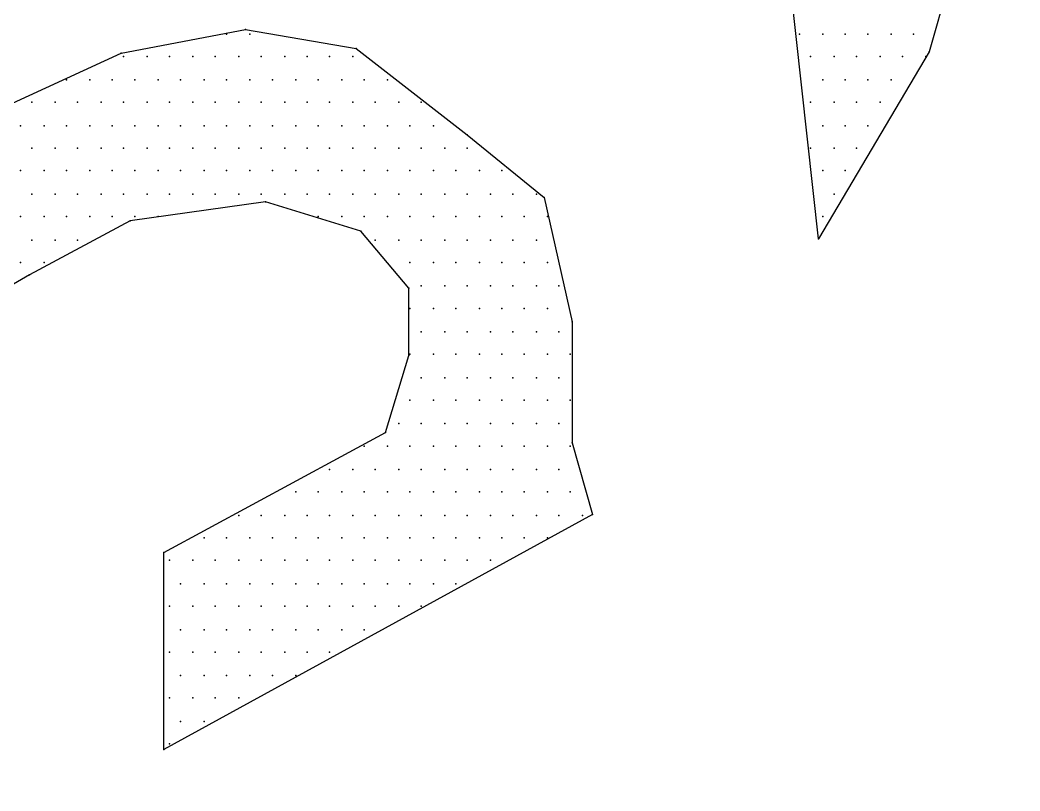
# Model space of a CAD drawing. Extents: x 180421 to 182279, y 668879 to 669787.
# Drawn here: x 181645.622 to 181650.339, y 669729.483 to 669733.117 of the extents above; entities that cross this region are included whole.
import ezdxf

# ---------------------------------------------------------------- set-up
doc = ezdxf.new("R2010")
doc.units = 0
doc.header["$LTSCALE"] = 2.5
doc.header["$MEASUREMENT"] = 0
doc.layers.add('KOTERET', color=1, linetype='CONTINUOUS')

msp = doc.modelspace()

# ---------------------------------------------------------------- linework, layer by layer
at = {"layer": 'KOTERET', "color": 1, "linetype": 'Continuous'}
msp.add_lwpolyline([(181659.6281, 669703.3352, 0.049045), (181670.0736, 669702.5857, 0.072972), (181685.3802, 669705.2459, 0.125195), (181695.1659, 669710.5821, 0.103069), (181700.5022, 669718.1035, 0.035565), (181700.8558, 669719.6289, 0.105225), (181700.613, 669724.2104, 0.105504), (181695.8363, 669731.4837, 0.107235), (181688.3729, 669736.2235, 0.064474), (181675.8901, 669739.6648, 0.055181), (181664.8007, 669739.9973, 0.081162), (181651.7742, 669737.3213, 0.05669), (181643.498, 669733.0354, 0.171614), (181637.4545, 669726.0102, 0.076301), (181636.5414, 669721.8932, 0.117637), (181638.0087, 669715.6122, 0.130118), (181642.7116, 669710.276, 0.070334), (181652.3812, 669705.1773, 0.047983), (181659.6281, 669703.3352)], format="xyb", dxfattribs=at)
at = {"layer": 'KOTERET', "color": 2, "linetype": 'Continuous'}
for points in [[(181649.3884, 669732.0854), (181649.2565, 669733.2835)], [(181650.0007, 669733.2835), (181649.911, 669732.9668)], [(181646.1002, 669732.9616), (181646.686, 669733.0724)], [(181646.686, 669733.0724), (181647.2086, 669732.9827)], [(181646.5963, 669733.0513), (181646.5963, 669733.0513)], [(181646.7071, 669733.0513), (181646.7071, 669733.0513)], [(181649.2987, 669733.0513), (181649.2987, 669733.0513)], [(181649.4096, 669733.0513), (181649.4096, 669733.0513)], [(181649.5151, 669733.0513), (181649.5151, 669733.0513)], [(181649.6207, 669733.0513), (181649.6207, 669733.0513)], [(181649.7315, 669733.0513), (181649.7315, 669733.0513)], [(181649.8371, 669733.0513), (181649.8371, 669733.0513)], [(181647.2086, 669732.9827), (181647.7311, 669732.5762)], [(181645.3084, 669732.5974), (181646.1002, 669732.9616)], [(181646.1107, 669732.9457), (181646.1107, 669732.9457)], [(181646.2215, 669732.9457), (181646.2215, 669732.9457)], [(181646.3271, 669732.9457), (181646.3271, 669732.9457)], [(181646.438, 669732.9457), (181646.438, 669732.9457)], [(181646.5435, 669732.9457), (181646.5435, 669732.9457)], [(181646.6544, 669732.9457), (181646.6544, 669732.9457)], [(181646.7599, 669732.9457), (181646.7599, 669732.9457)], [(181646.8708, 669732.9457), (181646.8708, 669732.9457)], [(181646.9763, 669732.9457), (181646.9763, 669732.9457)], [(181647.0819, 669732.9457), (181647.0819, 669732.9457)], [(181647.1927, 669732.9457), (181647.1927, 669732.9457)], [(181649.3515, 669732.9457), (181649.3515, 669732.9457)], [(181649.911, 669732.9668), (181649.3884, 669732.0854)], [(181649.4623, 669732.9457), (181649.4623, 669732.9457)], [(181649.5679, 669732.9457), (181649.5679, 669732.9457)], [(181649.6787, 669732.9457), (181649.6787, 669732.9457)], [(181649.7843, 669732.9457), (181649.7843, 669732.9457)], [(181649.8951, 669732.9457), (181649.8951, 669732.9457)], [(181645.8415, 669732.8349), (181645.8415, 669732.8349)], [(181645.9524, 669732.8349), (181645.9524, 669732.8349)], [(181646.0579, 669732.8349), (181646.0579, 669732.8349)], [(181646.1635, 669732.8349), (181646.1635, 669732.8349)], [(181646.2743, 669732.8349), (181646.2743, 669732.8349)], [(181646.3799, 669732.8349), (181646.3799, 669732.8349)], [(181646.4907, 669732.8349), (181646.4907, 669732.8349)], [(181646.5963, 669732.8349), (181646.5963, 669732.8349)], [(181646.7071, 669732.8349), (181646.7071, 669732.8349)], [(181646.8127, 669732.8349), (181646.8127, 669732.8349)], [(181646.9235, 669732.8349), (181646.9235, 669732.8349)], [(181647.0291, 669732.8349), (181647.0291, 669732.8349)], [(181647.1399, 669732.8349), (181647.1399, 669732.8349)], [(181647.2455, 669732.8349), (181647.2455, 669732.8349)], [(181647.3564, 669732.8349), (181647.3564, 669732.8349)], [(181649.4096, 669732.8349), (181649.4096, 669732.8349)], [(181649.5151, 669732.8349), (181649.5151, 669732.8349)], [(181649.6207, 669732.8349), (181649.6207, 669732.8349)], [(181649.7315, 669732.8349), (181649.7315, 669732.8349)], [(181645.6779, 669732.7293), (181645.6779, 669732.7293)], [(181645.7887, 669732.7293), (181645.7887, 669732.7293)], [(181645.8943, 669732.7293), (181645.8943, 669732.7293)], [(181646.0051, 669732.7293), (181646.0051, 669732.7293)], [(181646.1107, 669732.7293), (181646.1107, 669732.7293)], [(181646.2215, 669732.7293), (181646.2215, 669732.7293)], [(181646.3271, 669732.7293), (181646.3271, 669732.7293)], [(181646.438, 669732.7293), (181646.438, 669732.7293)], [(181646.5435, 669732.7293), (181646.5435, 669732.7293)], [(181646.6544, 669732.7293), (181646.6544, 669732.7293)], [(181646.7599, 669732.7293), (181646.7599, 669732.7293)], [(181646.8708, 669732.7293), (181646.8708, 669732.7293)], [(181646.9763, 669732.7293), (181646.9763, 669732.7293)], [(181647.0819, 669732.7293), (181647.0819, 669732.7293)], [(181647.1927, 669732.7293), (181647.1927, 669732.7293)], [(181647.2983, 669732.7293), (181647.2983, 669732.7293)], [(181647.4091, 669732.7293), (181647.4091, 669732.7293)], [(181647.5147, 669732.7293), (181647.5147, 669732.7293)], [(181649.3515, 669732.7293), (181649.3515, 669732.7293)], [(181649.4623, 669732.7293), (181649.4623, 669732.7293)], [(181649.5679, 669732.7293), (181649.5679, 669732.7293)], [(181649.6787, 669732.7293), (181649.6787, 669732.7293)], [(181645.6251, 669732.6185), (181645.6251, 669732.6185)], [(181645.736, 669732.6185), (181645.736, 669732.6185)], [(181645.8415, 669732.6185), (181645.8415, 669732.6185)], [(181645.9524, 669732.6185), (181645.9524, 669732.6185)], [(181646.0579, 669732.6185), (181646.0579, 669732.6185)], [(181646.1635, 669732.6185), (181646.1635, 669732.6185)], [(181646.2743, 669732.6185), (181646.2743, 669732.6185)], [(181646.3799, 669732.6185), (181646.3799, 669732.6185)], [(181646.4907, 669732.6185), (181646.4907, 669732.6185)], [(181646.5963, 669732.6185), (181646.5963, 669732.6185)], [(181646.7071, 669732.6185), (181646.7071, 669732.6185)], [(181646.8127, 669732.6185), (181646.8127, 669732.6185)], [(181646.9235, 669732.6185), (181646.9235, 669732.6185)], [(181647.0291, 669732.6185), (181647.0291, 669732.6185)], [(181647.1399, 669732.6185), (181647.1399, 669732.6185)], [(181647.2455, 669732.6185), (181647.2455, 669732.6185)], [(181647.3564, 669732.6185), (181647.3564, 669732.6185)], [(181647.4619, 669732.6185), (181647.4619, 669732.6185)], [(181647.5728, 669732.6185), (181647.5728, 669732.6185)], [(181649.4096, 669732.6185), (181649.4096, 669732.6185)], [(181649.5151, 669732.6185), (181649.5151, 669732.6185)], [(181649.6207, 669732.6185), (181649.6207, 669732.6185)], [(181647.7311, 669732.5762), (181648.0953, 669732.2807)], [(181645.6779, 669732.5129), (181645.6779, 669732.5129)], [(181645.7887, 669732.5129), (181645.7887, 669732.5129)], [(181645.8943, 669732.5129), (181645.8943, 669732.5129)], [(181646.0051, 669732.5129), (181646.0051, 669732.5129)], [(181646.1107, 669732.5129), (181646.1107, 669732.5129)], [(181646.2215, 669732.5129), (181646.2215, 669732.5129)], [(181646.3271, 669732.5129), (181646.3271, 669732.5129)], [(181646.438, 669732.5129), (181646.438, 669732.5129)], [(181646.5435, 669732.5129), (181646.5435, 669732.5129)], [(181646.6544, 669732.5129), (181646.6544, 669732.5129)], [(181646.7599, 669732.5129), (181646.7599, 669732.5129)], [(181646.8708, 669732.5129), (181646.8708, 669732.5129)], [(181646.9763, 669732.5129), (181646.9763, 669732.5129)], [(181647.0819, 669732.5129), (181647.0819, 669732.5129)], [(181647.1927, 669732.5129), (181647.1927, 669732.5129)], [(181647.2983, 669732.5129), (181647.2983, 669732.5129)], [(181647.4091, 669732.5129), (181647.4091, 669732.5129)], [(181647.5147, 669732.5129), (181647.5147, 669732.5129)], [(181647.6255, 669732.5129), (181647.6255, 669732.5129)], [(181647.7311, 669732.5129), (181647.7311, 669732.5129)], [(181649.3515, 669732.5129), (181649.3515, 669732.5129)], [(181649.4623, 669732.5129), (181649.4623, 669732.5129)], [(181649.5679, 669732.5129), (181649.5679, 669732.5129)], [(181645.6251, 669732.4073), (181645.6251, 669732.4073)], [(181645.736, 669732.4073), (181645.736, 669732.4073)], [(181645.8415, 669732.4073), (181645.8415, 669732.4073)], [(181645.9524, 669732.4073), (181645.9524, 669732.4073)], [(181646.0579, 669732.4073), (181646.0579, 669732.4073)], [(181646.1635, 669732.4073), (181646.1635, 669732.4073)], [(181646.2743, 669732.4073), (181646.2743, 669732.4073)], [(181646.3799, 669732.4073), (181646.3799, 669732.4073)], [(181646.4907, 669732.4073), (181646.4907, 669732.4073)], [(181646.5963, 669732.4073), (181646.5963, 669732.4073)], [(181646.7071, 669732.4073), (181646.7071, 669732.4073)], [(181646.8127, 669732.4073), (181646.8127, 669732.4073)], [(181646.9235, 669732.4073), (181646.9235, 669732.4073)], [(181647.0291, 669732.4073), (181647.0291, 669732.4073)], [(181647.1399, 669732.4073), (181647.1399, 669732.4073)], [(181647.2455, 669732.4073), (181647.2455, 669732.4073)], [(181647.3564, 669732.4073), (181647.3564, 669732.4073)], [(181647.4619, 669732.4073), (181647.4619, 669732.4073)], [(181647.5728, 669732.4073), (181647.5728, 669732.4073)], [(181647.6783, 669732.4073), (181647.6783, 669732.4073)], [(181647.7892, 669732.4073), (181647.7892, 669732.4073)], [(181647.8947, 669732.4073), (181647.8947, 669732.4073)], [(181649.4096, 669732.4073), (181649.4096, 669732.4073)], [(181649.5151, 669732.4073), (181649.5151, 669732.4073)], [(181645.6779, 669732.2965), (181645.6779, 669732.2965)], [(181645.7887, 669732.2965), (181645.7887, 669732.2965)], [(181645.8943, 669732.2965), (181645.8943, 669732.2965)], [(181646.0051, 669732.2965), (181646.0051, 669732.2965)], [(181646.1107, 669732.2965), (181646.1107, 669732.2965)], [(181646.2215, 669732.2965), (181646.2215, 669732.2965)], [(181646.3271, 669732.2965), (181646.3271, 669732.2965)], [(181646.438, 669732.2965), (181646.438, 669732.2965)], [(181646.5435, 669732.2965), (181646.5435, 669732.2965)], [(181646.6544, 669732.2965), (181646.6544, 669732.2965)], [(181646.7599, 669732.2965), (181646.7599, 669732.2965)], [(181646.8708, 669732.2965), (181646.8708, 669732.2965)], [(181646.9763, 669732.2965), (181646.9763, 669732.2965)], [(181647.0819, 669732.2965), (181647.0819, 669732.2965)], [(181647.1927, 669732.2965), (181647.1927, 669732.2965)], [(181647.2983, 669732.2965), (181647.2983, 669732.2965)], [(181647.4091, 669732.2965), (181647.4091, 669732.2965)], [(181647.5147, 669732.2965), (181647.5147, 669732.2965)], [(181647.6255, 669732.2965), (181647.6255, 669732.2965)], [(181647.7311, 669732.2965), (181647.7311, 669732.2965)], [(181647.8419, 669732.2965), (181647.8419, 669732.2965)], [(181647.9475, 669732.2965), (181647.9475, 669732.2965)], [(181648.0583, 669732.2965), (181648.0583, 669732.2965)], [(181648.0953, 669732.2807), (181648.2273, 669731.6948)], [(181649.4623, 669732.2965), (181649.4623, 669732.2965)], [(181646.781, 669732.2596), (181646.1424, 669732.1698)], [(181647.2297, 669732.1223), (181646.781, 669732.2596)], [(181645.6251, 669732.1909), (181645.6251, 669732.1909)], [(181645.736, 669732.1909), (181645.736, 669732.1909)], [(181645.8415, 669732.1909), (181645.8415, 669732.1909)], [(181645.9524, 669732.1909), (181645.9524, 669732.1909)], [(181646.0579, 669732.1909), (181646.0579, 669732.1909)], [(181646.1635, 669732.1909), (181646.1635, 669732.1909)], [(181646.2743, 669732.1909), (181646.2743, 669732.1909)], [(181647.0291, 669732.1909), (181647.0291, 669732.1909)], [(181647.1399, 669732.1909), (181647.1399, 669732.1909)], [(181647.2455, 669732.1909), (181647.2455, 669732.1909)], [(181647.3564, 669732.1909), (181647.3564, 669732.1909)], [(181647.4619, 669732.1909), (181647.4619, 669732.1909)], [(181647.5728, 669732.1909), (181647.5728, 669732.1909)], [(181647.6783, 669732.1909), (181647.6783, 669732.1909)], [(181647.7892, 669732.1909), (181647.7892, 669732.1909)], [(181647.8947, 669732.1909), (181647.8947, 669732.1909)], [(181648.0003, 669732.1909), (181648.0003, 669732.1909)], [(181648.1111, 669732.1909), (181648.1111, 669732.1909)], [(181649.4096, 669732.1909), (181649.4096, 669732.1909)], [(181646.1424, 669732.1698), (181645.6673, 669731.9165)], [(181647.4566, 669731.8531), (181647.2297, 669732.1223)], [(181645.6779, 669732.0801), (181645.6779, 669732.0801)], [(181645.7887, 669732.0801), (181645.7887, 669732.0801)], [(181645.8943, 669732.0801), (181645.8943, 669732.0801)], [(181647.2983, 669732.0801), (181647.2983, 669732.0801)], [(181647.4091, 669732.0801), (181647.4091, 669732.0801)], [(181647.5147, 669732.0801), (181647.5147, 669732.0801)], [(181647.6255, 669732.0801), (181647.6255, 669732.0801)], [(181647.7311, 669732.0801), (181647.7311, 669732.0801)], [(181647.8419, 669732.0801), (181647.8419, 669732.0801)], [(181647.9475, 669732.0801), (181647.9475, 669732.0801)], [(181648.0583, 669732.0801), (181648.0583, 669732.0801)], [(181645.6251, 669731.9745), (181645.6251, 669731.9745)], [(181645.736, 669731.9745), (181645.736, 669731.9745)], [(181647.4619, 669731.9745), (181647.4619, 669731.9745)], [(181647.5728, 669731.9745), (181647.5728, 669731.9745)], [(181647.6783, 669731.9745), (181647.6783, 669731.9745)], [(181647.7892, 669731.9745), (181647.7892, 669731.9745)], [(181647.8947, 669731.9745), (181647.8947, 669731.9745)], [(181648.0003, 669731.9745), (181648.0003, 669731.9745)], [(181648.1111, 669731.9745), (181648.1111, 669731.9745)], [(181645.6673, 669731.9165), (181645.2398, 669731.6684)], [(181647.4566, 669731.5364), (181647.4566, 669731.8531)], [(181647.5147, 669731.8637), (181647.5147, 669731.8637)], [(181647.6255, 669731.8637), (181647.6255, 669731.8637)], [(181647.7311, 669731.8637), (181647.7311, 669731.8637)], [(181647.8419, 669731.8637), (181647.8419, 669731.8637)], [(181647.9475, 669731.8637), (181647.9475, 669731.8637)], [(181648.0583, 669731.8637), (181648.0583, 669731.8637)], [(181648.1639, 669731.8637), (181648.1639, 669731.8637)], [(181647.4619, 669731.7581), (181647.4619, 669731.7581)], [(181647.5728, 669731.7581), (181647.5728, 669731.7581)], [(181647.6783, 669731.7581), (181647.6783, 669731.7581)], [(181647.7892, 669731.7581), (181647.7892, 669731.7581)], [(181647.8947, 669731.7581), (181647.8947, 669731.7581)], [(181648.0003, 669731.7581), (181648.0003, 669731.7581)], [(181648.1111, 669731.7581), (181648.1111, 669731.7581)], [(181648.2273, 669731.6948), (181648.2273, 669731.1248)], [(181647.5147, 669731.6473), (181647.5147, 669731.6473)], [(181647.6255, 669731.6473), (181647.6255, 669731.6473)], [(181647.7311, 669731.6473), (181647.7311, 669731.6473)], [(181647.8419, 669731.6473), (181647.8419, 669731.6473)], [(181647.9475, 669731.6473), (181647.9475, 669731.6473)], [(181648.0583, 669731.6473), (181648.0583, 669731.6473)], [(181648.1639, 669731.6473), (181648.1639, 669731.6473)], [(181647.3458, 669731.1723), (181647.4566, 669731.5364)], [(181647.4619, 669731.5417), (181647.4619, 669731.5417)], [(181647.5728, 669731.5417), (181647.5728, 669731.5417)], [(181647.6783, 669731.5417), (181647.6783, 669731.5417)], [(181647.7892, 669731.5417), (181647.7892, 669731.5417)], [(181647.8947, 669731.5417), (181647.8947, 669731.5417)], [(181648.0003, 669731.5417), (181648.0003, 669731.5417)], [(181648.1111, 669731.5417), (181648.1111, 669731.5417)], [(181648.2167, 669731.5417), (181648.2167, 669731.5417)], [(181647.5147, 669731.4309), (181647.5147, 669731.4309)], [(181647.6255, 669731.4309), (181647.6255, 669731.4309)], [(181647.7311, 669731.4309), (181647.7311, 669731.4309)], [(181647.8419, 669731.4309), (181647.8419, 669731.4309)], [(181647.9475, 669731.4309), (181647.9475, 669731.4309)], [(181648.0583, 669731.4309), (181648.0583, 669731.4309)], [(181648.1639, 669731.4309), (181648.1639, 669731.4309)], [(181647.4619, 669731.3253), (181647.4619, 669731.3253)], [(181647.5728, 669731.3253), (181647.5728, 669731.3253)], [(181647.6783, 669731.3253), (181647.6783, 669731.3253)], [(181647.7892, 669731.3253), (181647.7892, 669731.3253)], [(181647.8947, 669731.3253), (181647.8947, 669731.3253)], [(181648.0003, 669731.3253), (181648.0003, 669731.3253)], [(181648.1111, 669731.3253), (181648.1111, 669731.3253)], [(181648.2167, 669731.3253), (181648.2167, 669731.3253)], [(181647.4091, 669731.2145), (181647.4091, 669731.2145)], [(181647.5147, 669731.2145), (181647.5147, 669731.2145)], [(181647.6255, 669731.2145), (181647.6255, 669731.2145)], [(181647.7311, 669731.2145), (181647.7311, 669731.2145)], [(181647.8419, 669731.2145), (181647.8419, 669731.2145)], [(181647.9475, 669731.2145), (181647.9475, 669731.2145)], [(181648.0583, 669731.2145), (181648.0583, 669731.2145)], [(181648.1639, 669731.2145), (181648.1639, 669731.2145)], [(181646.3007, 669730.6075), (181647.3458, 669731.1723)], [(181647.2455, 669731.1089), (181647.2455, 669731.1089)], [(181647.3564, 669731.1089), (181647.3564, 669731.1089)], [(181647.4619, 669731.1089), (181647.4619, 669731.1089)], [(181647.5728, 669731.1089), (181647.5728, 669731.1089)], [(181647.6783, 669731.1089), (181647.6783, 669731.1089)], [(181647.7892, 669731.1089), (181647.7892, 669731.1089)], [(181647.8947, 669731.1089), (181647.8947, 669731.1089)], [(181648.0003, 669731.1089), (181648.0003, 669731.1089)], [(181648.1111, 669731.1089), (181648.1111, 669731.1089)], [(181648.2167, 669731.1089), (181648.2167, 669731.1089)], [(181648.2273, 669731.1248), (181648.3223, 669730.7869)], [(181647.0819, 669730.9981), (181647.0819, 669730.9981)], [(181647.1927, 669730.9981), (181647.1927, 669730.9981)], [(181647.2983, 669730.9981), (181647.2983, 669730.9981)], [(181647.4091, 669730.9981), (181647.4091, 669730.9981)], [(181647.5147, 669730.9981), (181647.5147, 669730.9981)], [(181647.6255, 669730.9981), (181647.6255, 669730.9981)], [(181647.7311, 669730.9981), (181647.7311, 669730.9981)], [(181647.8419, 669730.9981), (181647.8419, 669730.9981)], [(181647.9475, 669730.9981), (181647.9475, 669730.9981)], [(181648.0583, 669730.9981), (181648.0583, 669730.9981)], [(181648.1639, 669730.9981), (181648.1639, 669730.9981)], [(181646.9235, 669730.8925), (181646.9235, 669730.8925)], [(181647.0291, 669730.8925), (181647.0291, 669730.8925)], [(181647.1399, 669730.8925), (181647.1399, 669730.8925)], [(181647.2455, 669730.8925), (181647.2455, 669730.8925)], [(181647.3564, 669730.8925), (181647.3564, 669730.8925)], [(181647.4619, 669730.8925), (181647.4619, 669730.8925)], [(181647.5728, 669730.8925), (181647.5728, 669730.8925)], [(181647.6783, 669730.8925), (181647.6783, 669730.8925)], [(181647.7892, 669730.8925), (181647.7892, 669730.8925)], [(181647.8947, 669730.8925), (181647.8947, 669730.8925)], [(181648.0003, 669730.8925), (181648.0003, 669730.8925)], [(181648.1111, 669730.8925), (181648.1111, 669730.8925)], [(181648.2167, 669730.8925), (181648.2167, 669730.8925)], [(181648.3223, 669730.7869), (181646.3007, 669729.6785)], [(181646.6544, 669730.7817), (181646.6544, 669730.7817)], [(181646.7599, 669730.7817), (181646.7599, 669730.7817)], [(181646.8708, 669730.7817), (181646.8708, 669730.7817)], [(181646.9763, 669730.7817), (181646.9763, 669730.7817)], [(181647.0819, 669730.7817), (181647.0819, 669730.7817)], [(181647.1927, 669730.7817), (181647.1927, 669730.7817)], [(181647.2983, 669730.7817), (181647.2983, 669730.7817)], [(181647.4091, 669730.7817), (181647.4091, 669730.7817)], [(181647.5147, 669730.7817), (181647.5147, 669730.7817)], [(181647.6255, 669730.7817), (181647.6255, 669730.7817)], [(181647.7311, 669730.7817), (181647.7311, 669730.7817)], [(181647.8419, 669730.7817), (181647.8419, 669730.7817)], [(181647.9475, 669730.7817), (181647.9475, 669730.7817)], [(181648.0583, 669730.7817), (181648.0583, 669730.7817)], [(181648.1639, 669730.7817), (181648.1639, 669730.7817)], [(181648.2748, 669730.7817), (181648.2748, 669730.7817)], [(181646.4907, 669730.6761), (181646.4907, 669730.6761)], [(181646.5963, 669730.6761), (181646.5963, 669730.6761)], [(181646.7071, 669730.6761), (181646.7071, 669730.6761)], [(181646.8127, 669730.6761), (181646.8127, 669730.6761)], [(181646.9235, 669730.6761), (181646.9235, 669730.6761)], [(181647.0291, 669730.6761), (181647.0291, 669730.6761)], [(181647.1399, 669730.6761), (181647.1399, 669730.6761)], [(181647.2455, 669730.6761), (181647.2455, 669730.6761)], [(181647.3564, 669730.6761), (181647.3564, 669730.6761)], [(181647.4619, 669730.6761), (181647.4619, 669730.6761)], [(181647.5728, 669730.6761), (181647.5728, 669730.6761)], [(181647.6783, 669730.6761), (181647.6783, 669730.6761)], [(181647.7892, 669730.6761), (181647.7892, 669730.6761)], [(181647.8947, 669730.6761), (181647.8947, 669730.6761)], [(181648.0003, 669730.6761), (181648.0003, 669730.6761)], [(181648.1111, 669730.6761), (181648.1111, 669730.6761)], [(181646.3007, 669729.6785), (181646.3007, 669730.6075)], [(181646.3271, 669730.5705), (181646.3271, 669730.5705)], [(181646.438, 669730.5705), (181646.438, 669730.5705)], [(181646.5435, 669730.5705), (181646.5435, 669730.5705)], [(181646.6544, 669730.5705), (181646.6544, 669730.5705)], [(181646.7599, 669730.5705), (181646.7599, 669730.5705)], [(181646.8708, 669730.5705), (181646.8708, 669730.5705)], [(181646.9763, 669730.5705), (181646.9763, 669730.5705)], [(181647.0819, 669730.5705), (181647.0819, 669730.5705)], [(181647.1927, 669730.5705), (181647.1927, 669730.5705)], [(181647.2983, 669730.5705), (181647.2983, 669730.5705)], [(181647.4091, 669730.5705), (181647.4091, 669730.5705)], [(181647.5147, 669730.5705), (181647.5147, 669730.5705)], [(181647.6255, 669730.5705), (181647.6255, 669730.5705)], [(181647.7311, 669730.5705), (181647.7311, 669730.5705)], [(181647.8419, 669730.5705), (181647.8419, 669730.5705)], [(181646.3799, 669730.4597), (181646.3799, 669730.4597)], [(181646.4907, 669730.4597), (181646.4907, 669730.4597)], [(181646.5963, 669730.4597), (181646.5963, 669730.4597)], [(181646.7071, 669730.4597), (181646.7071, 669730.4597)], [(181646.8127, 669730.4597), (181646.8127, 669730.4597)], [(181646.9235, 669730.4597), (181646.9235, 669730.4597)], [(181647.0291, 669730.4597), (181647.0291, 669730.4597)], [(181647.1399, 669730.4597), (181647.1399, 669730.4597)], [(181647.2455, 669730.4597), (181647.2455, 669730.4597)], [(181647.3564, 669730.4597), (181647.3564, 669730.4597)], [(181647.4619, 669730.4597), (181647.4619, 669730.4597)], [(181647.5728, 669730.4597), (181647.5728, 669730.4597)], [(181647.6783, 669730.4597), (181647.6783, 669730.4597)], [(181646.3271, 669730.3541), (181646.3271, 669730.3541)], [(181646.438, 669730.3541), (181646.438, 669730.3541)], [(181646.5435, 669730.3541), (181646.5435, 669730.3541)], [(181646.6544, 669730.3541), (181646.6544, 669730.3541)], [(181646.7599, 669730.3541), (181646.7599, 669730.3541)], [(181646.8708, 669730.3541), (181646.8708, 669730.3541)], [(181646.9763, 669730.3541), (181646.9763, 669730.3541)], [(181647.0819, 669730.3541), (181647.0819, 669730.3541)], [(181647.1927, 669730.3541), (181647.1927, 669730.3541)], [(181647.2983, 669730.3541), (181647.2983, 669730.3541)], [(181647.4091, 669730.3541), (181647.4091, 669730.3541)], [(181647.5147, 669730.3541), (181647.5147, 669730.3541)], [(181646.3799, 669730.2433), (181646.3799, 669730.2433)], [(181646.4907, 669730.2433), (181646.4907, 669730.2433)], [(181646.5963, 669730.2433), (181646.5963, 669730.2433)], [(181646.7071, 669730.2433), (181646.7071, 669730.2433)], [(181646.8127, 669730.2433), (181646.8127, 669730.2433)], [(181646.9235, 669730.2433), (181646.9235, 669730.2433)], [(181647.0291, 669730.2433), (181647.0291, 669730.2433)], [(181647.1399, 669730.2433), (181647.1399, 669730.2433)], [(181647.2455, 669730.2433), (181647.2455, 669730.2433)], [(181646.3271, 669730.1377), (181646.3271, 669730.1377)], [(181646.438, 669730.1377), (181646.438, 669730.1377)], [(181646.5435, 669730.1377), (181646.5435, 669730.1377)], [(181646.6544, 669730.1377), (181646.6544, 669730.1377)], [(181646.7599, 669730.1377), (181646.7599, 669730.1377)], [(181646.8708, 669730.1377), (181646.8708, 669730.1377)], [(181646.9763, 669730.1377), (181646.9763, 669730.1377)], [(181647.0819, 669730.1377), (181647.0819, 669730.1377)], [(181646.3799, 669730.0269), (181646.3799, 669730.0269)], [(181646.4907, 669730.0269), (181646.4907, 669730.0269)], [(181646.5963, 669730.0269), (181646.5963, 669730.0269)], [(181646.7071, 669730.0269), (181646.7071, 669730.0269)], [(181646.8127, 669730.0269), (181646.8127, 669730.0269)], [(181646.9235, 669730.0269), (181646.9235, 669730.0269)], [(181646.3271, 669729.9213), (181646.3271, 669729.9213)], [(181646.438, 669729.9213), (181646.438, 669729.9213)], [(181646.5435, 669729.9213), (181646.5435, 669729.9213)], [(181646.6544, 669729.9213), (181646.6544, 669729.9213)], [(181646.3799, 669729.8105), (181646.3799, 669729.8105)], [(181646.4907, 669729.8105), (181646.4907, 669729.8105)], [(181646.3271, 669729.7049), (181646.3271, 669729.7049)]]:
    msp.add_lwpolyline(points, dxfattribs=at)
at = {"layer": 'KOTERET', "color": 1}
for p in [(181646.686, 669733.0724), (181646.686, 669733.0724), (181646.5963, 669733.0513), (181646.5963, 669733.0513), (181646.7071, 669733.0513), (181646.7071, 669733.0513), (181649.2987, 669733.0513), (181649.2987, 669733.0513), (181649.4096, 669733.0513), (181649.4096, 669733.0513), (181649.5151, 669733.0513), (181649.5151, 669733.0513), (181649.6207, 669733.0513), (181649.6207, 669733.0513), (181649.7315, 669733.0513), (181649.7315, 669733.0513), (181649.8371, 669733.0513), (181649.8371, 669733.0513), (181647.2086, 669732.9827), (181647.2086, 669732.9827), (181646.1002, 669732.9616), (181646.1002, 669732.9616), (181646.1107, 669732.9457), (181646.1107, 669732.9457), (181646.2215, 669732.9457), (181646.2215, 669732.9457), (181646.3271, 669732.9457), (181646.3271, 669732.9457), (181646.438, 669732.9457), (181646.438, 669732.9457), (181646.5435, 669732.9457), (181646.5435, 669732.9457), (181646.6544, 669732.9457), (181646.6544, 669732.9457), (181646.7599, 669732.9457), (181646.7599, 669732.9457), (181646.8708, 669732.9457), (181646.8708, 669732.9457), (181646.9763, 669732.9457), (181646.9763, 669732.9457), (181647.0819, 669732.9457), (181647.0819, 669732.9457), (181647.1927, 669732.9457), (181647.1927, 669732.9457), (181649.3515, 669732.9457), (181649.3515, 669732.9457), (181649.4623, 669732.9457), (181649.4623, 669732.9457), (181649.5679, 669732.9457), (181649.5679, 669732.9457), (181649.6787, 669732.9457), (181649.6787, 669732.9457), (181649.7843, 669732.9457), (181649.7843, 669732.9457), (181649.8951, 669732.9457), (181649.8951, 669732.9457), (181649.911, 669732.9668), (181649.911, 669732.9668), (181645.8415, 669732.8349), (181645.8415, 669732.8349), (181645.9524, 669732.8349), (181645.9524, 669732.8349), (181646.0579, 669732.8349), (181646.0579, 669732.8349), (181646.1635, 669732.8349), (181646.1635, 669732.8349), (181646.2743, 669732.8349), (181646.2743, 669732.8349), (181646.3799, 669732.8349), (181646.3799, 669732.8349), (181646.4907, 669732.8349), (181646.4907, 669732.8349), (181646.5963, 669732.8349), (181646.5963, 669732.8349), (181646.7071, 669732.8349), (181646.7071, 669732.8349), (181646.8127, 669732.8349), (181646.8127, 669732.8349), (181646.9235, 669732.8349), (181646.9235, 669732.8349), (181647.0291, 669732.8349), (181647.0291, 669732.8349), (181647.1399, 669732.8349), (181647.1399, 669732.8349), (181647.2455, 669732.8349), (181647.2455, 669732.8349), (181647.3564, 669732.8349), (181647.3564, 669732.8349), (181649.4096, 669732.8349), (181649.4096, 669732.8349), (181649.5151, 669732.8349), (181649.5151, 669732.8349), (181649.6207, 669732.8349), (181649.6207, 669732.8349), (181649.7315, 669732.8349), (181649.7315, 669732.8349), (181645.6779, 669732.7293), (181645.6779, 669732.7293), (181645.7887, 669732.7293), (181645.7887, 669732.7293), (181645.8943, 669732.7293), (181645.8943, 669732.7293), (181646.0051, 669732.7293), (181646.0051, 669732.7293), (181646.1107, 669732.7293), (181646.1107, 669732.7293), (181646.2215, 669732.7293), (181646.2215, 669732.7293), (181646.3271, 669732.7293), (181646.3271, 669732.7293), (181646.438, 669732.7293), (181646.438, 669732.7293), (181646.5435, 669732.7293), (181646.5435, 669732.7293), (181646.6544, 669732.7293), (181646.6544, 669732.7293), (181646.7599, 669732.7293), (181646.7599, 669732.7293), (181646.8708, 669732.7293), (181646.8708, 669732.7293), (181646.9763, 669732.7293), (181646.9763, 669732.7293), (181647.0819, 669732.7293), (181647.0819, 669732.7293), (181647.1927, 669732.7293), (181647.1927, 669732.7293), (181647.2983, 669732.7293), (181647.2983, 669732.7293), (181647.4091, 669732.7293), (181647.4091, 669732.7293), (181647.5147, 669732.7293), (181647.5147, 669732.7293), (181649.3515, 669732.7293), (181649.3515, 669732.7293), (181649.4623, 669732.7293), (181649.4623, 669732.7293), (181649.5679, 669732.7293), (181649.5679, 669732.7293), (181649.6787, 669732.7293), (181649.6787, 669732.7293), (181645.6251, 669732.6185), (181645.6251, 669732.6185), (181645.736, 669732.6185), (181645.736, 669732.6185), (181645.8415, 669732.6185), (181645.8415, 669732.6185), (181645.9524, 669732.6185), (181645.9524, 669732.6185), (181646.0579, 669732.6185), (181646.0579, 669732.6185), (181646.1635, 669732.6185), (181646.1635, 669732.6185), (181646.2743, 669732.6185), (181646.2743, 669732.6185), (181646.3799, 669732.6185), (181646.3799, 669732.6185), (181646.4907, 669732.6185), (181646.4907, 669732.6185), (181646.5963, 669732.6185), (181646.5963, 669732.6185), (181646.7071, 669732.6185), (181646.7071, 669732.6185), (181646.8127, 669732.6185), (181646.8127, 669732.6185), (181646.9235, 669732.6185), (181646.9235, 669732.6185), (181647.0291, 669732.6185), (181647.0291, 669732.6185), (181647.1399, 669732.6185), (181647.1399, 669732.6185), (181647.2455, 669732.6185), (181647.2455, 669732.6185), (181647.3564, 669732.6185), (181647.3564, 669732.6185), (181647.4619, 669732.6185), (181647.4619, 669732.6185), (181647.5728, 669732.6185), (181647.5728, 669732.6185), (181649.4096, 669732.6185), (181649.4096, 669732.6185), (181649.5151, 669732.6185), (181649.5151, 669732.6185), (181649.6207, 669732.6185), (181649.6207, 669732.6185), (181647.7311, 669732.5762), (181647.7311, 669732.5762), (181645.6779, 669732.5129), (181645.6779, 669732.5129), (181645.7887, 669732.5129), (181645.7887, 669732.5129), (181645.8943, 669732.5129), (181645.8943, 669732.5129), (181646.0051, 669732.5129), (181646.0051, 669732.5129), (181646.1107, 669732.5129), (181646.1107, 669732.5129), (181646.2215, 669732.5129), (181646.2215, 669732.5129), (181646.3271, 669732.5129), (181646.3271, 669732.5129), (181646.438, 669732.5129), (181646.438, 669732.5129), (181646.5435, 669732.5129), (181646.5435, 669732.5129), (181646.6544, 669732.5129), (181646.6544, 669732.5129), (181646.7599, 669732.5129), (181646.7599, 669732.5129), (181646.8708, 669732.5129), (181646.8708, 669732.5129), (181646.9763, 669732.5129), (181646.9763, 669732.5129), (181647.0819, 669732.5129), (181647.0819, 669732.5129), (181647.1927, 669732.5129), (181647.1927, 669732.5129), (181647.2983, 669732.5129), (181647.2983, 669732.5129), (181647.4091, 669732.5129), (181647.4091, 669732.5129), (181647.5147, 669732.5129), (181647.5147, 669732.5129), (181647.6255, 669732.5129), (181647.6255, 669732.5129), (181647.7311, 669732.5129), (181647.7311, 669732.5129), (181649.3515, 669732.5129), (181649.3515, 669732.5129), (181649.4623, 669732.5129), (181649.4623, 669732.5129), (181649.5679, 669732.5129), (181649.5679, 669732.5129), (181645.6251, 669732.4073), (181645.6251, 669732.4073), (181645.736, 669732.4073), (181645.736, 669732.4073), (181645.8415, 669732.4073), (181645.8415, 669732.4073), (181645.9524, 669732.4073), (181645.9524, 669732.4073), (181646.0579, 669732.4073), (181646.0579, 669732.4073), (181646.1635, 669732.4073), (181646.1635, 669732.4073), (181646.2743, 669732.4073), (181646.2743, 669732.4073), (181646.3799, 669732.4073), (181646.3799, 669732.4073), (181646.4907, 669732.4073), (181646.4907, 669732.4073), (181646.5963, 669732.4073), (181646.5963, 669732.4073), (181646.7071, 669732.4073), (181646.7071, 669732.4073), (181646.8127, 669732.4073), (181646.8127, 669732.4073), (181646.9235, 669732.4073), (181646.9235, 669732.4073), (181647.0291, 669732.4073), (181647.0291, 669732.4073), (181647.1399, 669732.4073), (181647.1399, 669732.4073), (181647.2455, 669732.4073), (181647.2455, 669732.4073), (181647.3564, 669732.4073), (181647.3564, 669732.4073), (181647.4619, 669732.4073), (181647.4619, 669732.4073), (181647.5728, 669732.4073), (181647.5728, 669732.4073), (181647.6783, 669732.4073), (181647.6783, 669732.4073), (181647.7892, 669732.4073), (181647.7892, 669732.4073), (181647.8947, 669732.4073), (181647.8947, 669732.4073), (181649.4096, 669732.4073), (181649.4096, 669732.4073), (181649.5151, 669732.4073), (181649.5151, 669732.4073), (181645.6779, 669732.2965), (181645.6779, 669732.2965), (181645.7887, 669732.2965), (181645.7887, 669732.2965), (181645.8943, 669732.2965), (181645.8943, 669732.2965), (181646.0051, 669732.2965), (181646.0051, 669732.2965), (181646.1107, 669732.2965), (181646.1107, 669732.2965), (181646.2215, 669732.2965), (181646.2215, 669732.2965), (181646.3271, 669732.2965), (181646.3271, 669732.2965), (181646.438, 669732.2965), (181646.438, 669732.2965), (181646.5435, 669732.2965), (181646.5435, 669732.2965), (181646.6544, 669732.2965), (181646.6544, 669732.2965), (181646.7599, 669732.2965), (181646.7599, 669732.2965), (181646.8708, 669732.2965), (181646.8708, 669732.2965), (181646.9763, 669732.2965), (181646.9763, 669732.2965), (181647.0819, 669732.2965), (181647.0819, 669732.2965), (181647.1927, 669732.2965), (181647.1927, 669732.2965), (181647.2983, 669732.2965), (181647.2983, 669732.2965), (181647.4091, 669732.2965), (181647.4091, 669732.2965), (181647.5147, 669732.2965), (181647.5147, 669732.2965), (181647.6255, 669732.2965), (181647.6255, 669732.2965), (181647.7311, 669732.2965), (181647.7311, 669732.2965), (181647.8419, 669732.2965), (181647.8419, 669732.2965), (181647.9475, 669732.2965), (181647.9475, 669732.2965), (181648.0583, 669732.2965), (181648.0583, 669732.2965), (181648.0953, 669732.2807), (181648.0953, 669732.2807), (181649.4623, 669732.2965), (181649.4623, 669732.2965), (181646.781, 669732.2596), (181646.781, 669732.2596), (181645.6251, 669732.1909), (181645.6251, 669732.1909), (181645.736, 669732.1909), (181645.736, 669732.1909), (181645.8415, 669732.1909), (181645.8415, 669732.1909), (181645.9524, 669732.1909), (181645.9524, 669732.1909), (181646.0579, 669732.1909), (181646.0579, 669732.1909), (181646.1635, 669732.1909), (181646.1635, 669732.1909), (181646.2743, 669732.1909), (181646.2743, 669732.1909), (181647.0291, 669732.1909), (181647.0291, 669732.1909), (181647.1399, 669732.1909), (181647.1399, 669732.1909), (181647.2455, 669732.1909), (181647.2455, 669732.1909), (181647.3564, 669732.1909), (181647.3564, 669732.1909), (181647.4619, 669732.1909), (181647.4619, 669732.1909), (181647.5728, 669732.1909), (181647.5728, 669732.1909), (181647.6783, 669732.1909), (181647.6783, 669732.1909), (181647.7892, 669732.1909), (181647.7892, 669732.1909), (181647.8947, 669732.1909), (181647.8947, 669732.1909), (181648.0003, 669732.1909), (181648.0003, 669732.1909), (181648.1111, 669732.1909), (181648.1111, 669732.1909), (181649.4096, 669732.1909), (181649.4096, 669732.1909), (181646.1424, 669732.1698), (181646.1424, 669732.1698), (181647.2297, 669732.1223), (181647.2297, 669732.1223), (181649.3884, 669732.0854), (181649.3884, 669732.0854), (181645.6779, 669732.0801), (181645.6779, 669732.0801), (181645.7887, 669732.0801), (181645.7887, 669732.0801), (181645.8943, 669732.0801), (181645.8943, 669732.0801), (181647.2983, 669732.0801), (181647.2983, 669732.0801), (181647.4091, 669732.0801), (181647.4091, 669732.0801), (181647.5147, 669732.0801), (181647.5147, 669732.0801), (181647.6255, 669732.0801), (181647.6255, 669732.0801), (181647.7311, 669732.0801), (181647.7311, 669732.0801), (181647.8419, 669732.0801), (181647.8419, 669732.0801), (181647.9475, 669732.0801), (181647.9475, 669732.0801), (181648.0583, 669732.0801), (181648.0583, 669732.0801), (181645.6251, 669731.9745), (181645.6251, 669731.9745), (181645.736, 669731.9745), (181645.736, 669731.9745), (181647.4619, 669731.9745), (181647.4619, 669731.9745), (181647.5728, 669731.9745), (181647.5728, 669731.9745), (181647.6783, 669731.9745), (181647.6783, 669731.9745), (181647.7892, 669731.9745), (181647.7892, 669731.9745), (181647.8947, 669731.9745), (181647.8947, 669731.9745), (181648.0003, 669731.9745), (181648.0003, 669731.9745), (181648.1111, 669731.9745), (181648.1111, 669731.9745), (181645.6673, 669731.9165), (181645.6673, 669731.9165), (181647.4566, 669731.8531), (181647.4566, 669731.8531), (181647.5147, 669731.8637), (181647.5147, 669731.8637), (181647.6255, 669731.8637), (181647.6255, 669731.8637), (181647.7311, 669731.8637), (181647.7311, 669731.8637), (181647.8419, 669731.8637), (181647.8419, 669731.8637), (181647.9475, 669731.8637), (181647.9475, 669731.8637), (181648.0583, 669731.8637), (181648.0583, 669731.8637), (181648.1639, 669731.8637), (181648.1639, 669731.8637), (181647.4619, 669731.7581), (181647.4619, 669731.7581), (181647.5728, 669731.7581), (181647.5728, 669731.7581), (181647.6783, 669731.7581), (181647.6783, 669731.7581), (181647.7892, 669731.7581), (181647.7892, 669731.7581), (181647.8947, 669731.7581), (181647.8947, 669731.7581), (181648.0003, 669731.7581), (181648.0003, 669731.7581), (181648.1111, 669731.7581), (181648.1111, 669731.7581), (181648.2273, 669731.6948), (181648.2273, 669731.6948), (181647.5147, 669731.6473), (181647.5147, 669731.6473), (181647.6255, 669731.6473), (181647.6255, 669731.6473), (181647.7311, 669731.6473), (181647.7311, 669731.6473), (181647.8419, 669731.6473), (181647.8419, 669731.6473), (181647.9475, 669731.6473), (181647.9475, 669731.6473), (181648.0583, 669731.6473), (181648.0583, 669731.6473), (181648.1639, 669731.6473), (181648.1639, 669731.6473), (181647.4566, 669731.5364), (181647.4566, 669731.5364), (181647.4619, 669731.5417), (181647.4619, 669731.5417), (181647.5728, 669731.5417), (181647.5728, 669731.5417), (181647.6783, 669731.5417), (181647.6783, 669731.5417), (181647.7892, 669731.5417), (181647.7892, 669731.5417), (181647.8947, 669731.5417), (181647.8947, 669731.5417), (181648.0003, 669731.5417), (181648.0003, 669731.5417), (181648.1111, 669731.5417), (181648.1111, 669731.5417), (181648.2167, 669731.5417), (181648.2167, 669731.5417), (181647.5147, 669731.4309), (181647.5147, 669731.4309), (181647.6255, 669731.4309), (181647.6255, 669731.4309), (181647.7311, 669731.4309), (181647.7311, 669731.4309), (181647.8419, 669731.4309), (181647.8419, 669731.4309), (181647.9475, 669731.4309), (181647.9475, 669731.4309), (181648.0583, 669731.4309), (181648.0583, 669731.4309), (181648.1639, 669731.4309), (181648.1639, 669731.4309), (181647.4619, 669731.3253), (181647.4619, 669731.3253), (181647.5728, 669731.3253), (181647.5728, 669731.3253), (181647.6783, 669731.3253), (181647.6783, 669731.3253), (181647.7892, 669731.3253), (181647.7892, 669731.3253), (181647.8947, 669731.3253), (181647.8947, 669731.3253), (181648.0003, 669731.3253), (181648.0003, 669731.3253), (181648.1111, 669731.3253), (181648.1111, 669731.3253), (181648.2167, 669731.3253), (181648.2167, 669731.3253), (181647.4091, 669731.2145), (181647.4091, 669731.2145), (181647.5147, 669731.2145), (181647.5147, 669731.2145), (181647.6255, 669731.2145), (181647.6255, 669731.2145), (181647.7311, 669731.2145), (181647.7311, 669731.2145), (181647.8419, 669731.2145), (181647.8419, 669731.2145), (181647.9475, 669731.2145), (181647.9475, 669731.2145), (181648.0583, 669731.2145), (181648.0583, 669731.2145), (181648.1639, 669731.2145), (181648.1639, 669731.2145), (181647.3458, 669731.1723), (181647.3458, 669731.1723), (181647.2455, 669731.1089), (181647.2455, 669731.1089), (181647.3564, 669731.1089), (181647.3564, 669731.1089), (181647.4619, 669731.1089), (181647.4619, 669731.1089), (181647.5728, 669731.1089), (181647.5728, 669731.1089), (181647.6783, 669731.1089), (181647.6783, 669731.1089), (181647.7892, 669731.1089), (181647.7892, 669731.1089), (181647.8947, 669731.1089), (181647.8947, 669731.1089), (181648.0003, 669731.1089), (181648.0003, 669731.1089), (181648.1111, 669731.1089), (181648.1111, 669731.1089), (181648.2167, 669731.1089), (181648.2167, 669731.1089), (181648.2273, 669731.1248), (181648.2273, 669731.1248), (181647.0819, 669730.9981), (181647.0819, 669730.9981), (181647.1927, 669730.9981), (181647.1927, 669730.9981), (181647.2983, 669730.9981), (181647.2983, 669730.9981), (181647.4091, 669730.9981), (181647.4091, 669730.9981), (181647.5147, 669730.9981), (181647.5147, 669730.9981), (181647.6255, 669730.9981), (181647.6255, 669730.9981), (181647.7311, 669730.9981), (181647.7311, 669730.9981), (181647.8419, 669730.9981), (181647.8419, 669730.9981), (181647.9475, 669730.9981), (181647.9475, 669730.9981), (181648.0583, 669730.9981), (181648.0583, 669730.9981), (181648.1639, 669730.9981), (181648.1639, 669730.9981), (181646.9235, 669730.8925), (181646.9235, 669730.8925), (181647.0291, 669730.8925), (181647.0291, 669730.8925), (181647.1399, 669730.8925), (181647.1399, 669730.8925), (181647.2455, 669730.8925), (181647.2455, 669730.8925), (181647.3564, 669730.8925), (181647.3564, 669730.8925), (181647.4619, 669730.8925), (181647.4619, 669730.8925), (181647.5728, 669730.8925), (181647.5728, 669730.8925), (181647.6783, 669730.8925), (181647.6783, 669730.8925), (181647.7892, 669730.8925), (181647.7892, 669730.8925), (181647.8947, 669730.8925), (181647.8947, 669730.8925), (181648.0003, 669730.8925), (181648.0003, 669730.8925), (181648.1111, 669730.8925), (181648.1111, 669730.8925), (181648.2167, 669730.8925), (181648.2167, 669730.8925), (181646.6544, 669730.7817), (181646.6544, 669730.7817), (181646.7599, 669730.7817), (181646.7599, 669730.7817), (181646.8708, 669730.7817), (181646.8708, 669730.7817), (181646.9763, 669730.7817), (181646.9763, 669730.7817), (181647.0819, 669730.7817), (181647.0819, 669730.7817), (181647.1927, 669730.7817), (181647.1927, 669730.7817), (181647.2983, 669730.7817), (181647.2983, 669730.7817), (181647.4091, 669730.7817), (181647.4091, 669730.7817), (181647.5147, 669730.7817), (181647.5147, 669730.7817), (181647.6255, 669730.7817), (181647.6255, 669730.7817), (181647.7311, 669730.7817), (181647.7311, 669730.7817), (181647.8419, 669730.7817), (181647.8419, 669730.7817), (181647.9475, 669730.7817), (181647.9475, 669730.7817), (181648.0583, 669730.7817), (181648.0583, 669730.7817), (181648.1639, 669730.7817), (181648.1639, 669730.7817), (181648.2748, 669730.7817), (181648.2748, 669730.7817), (181648.3223, 669730.7869), (181648.3223, 669730.7869), (181646.4907, 669730.6761), (181646.4907, 669730.6761), (181646.5963, 669730.6761), (181646.5963, 669730.6761), (181646.7071, 669730.6761), (181646.7071, 669730.6761), (181646.8127, 669730.6761), (181646.8127, 669730.6761), (181646.9235, 669730.6761), (181646.9235, 669730.6761), (181647.0291, 669730.6761), (181647.0291, 669730.6761), (181647.1399, 669730.6761), (181647.1399, 669730.6761), (181647.2455, 669730.6761), (181647.2455, 669730.6761), (181647.3564, 669730.6761), (181647.3564, 669730.6761), (181647.4619, 669730.6761), (181647.4619, 669730.6761), (181647.5728, 669730.6761), (181647.5728, 669730.6761), (181647.6783, 669730.6761), (181647.6783, 669730.6761), (181647.7892, 669730.6761), (181647.7892, 669730.6761), (181647.8947, 669730.6761), (181647.8947, 669730.6761), (181648.0003, 669730.6761), (181648.0003, 669730.6761), (181648.1111, 669730.6761), (181648.1111, 669730.6761), (181646.3007, 669730.6075), (181646.3007, 669730.6075), (181646.3271, 669730.5705), (181646.3271, 669730.5705), (181646.438, 669730.5705), (181646.438, 669730.5705), (181646.5435, 669730.5705), (181646.5435, 669730.5705), (181646.6544, 669730.5705), (181646.6544, 669730.5705), (181646.7599, 669730.5705), (181646.7599, 669730.5705), (181646.8708, 669730.5705), (181646.8708, 669730.5705), (181646.9763, 669730.5705), (181646.9763, 669730.5705), (181647.0819, 669730.5705), (181647.0819, 669730.5705), (181647.1927, 669730.5705), (181647.1927, 669730.5705), (181647.2983, 669730.5705), (181647.2983, 669730.5705), (181647.4091, 669730.5705), (181647.4091, 669730.5705), (181647.5147, 669730.5705), (181647.5147, 669730.5705), (181647.6255, 669730.5705), (181647.6255, 669730.5705), (181647.7311, 669730.5705), (181647.7311, 669730.5705), (181647.8419, 669730.5705), (181647.8419, 669730.5705), (181646.3799, 669730.4597), (181646.3799, 669730.4597), (181646.4907, 669730.4597), (181646.4907, 669730.4597), (181646.5963, 669730.4597), (181646.5963, 669730.4597), (181646.7071, 669730.4597), (181646.7071, 669730.4597), (181646.8127, 669730.4597), (181646.8127, 669730.4597), (181646.9235, 669730.4597), (181646.9235, 669730.4597), (181647.0291, 669730.4597), (181647.0291, 669730.4597), (181647.1399, 669730.4597), (181647.1399, 669730.4597), (181647.2455, 669730.4597), (181647.2455, 669730.4597), (181647.3564, 669730.4597), (181647.3564, 669730.4597), (181647.4619, 669730.4597), (181647.4619, 669730.4597), (181647.5728, 669730.4597), (181647.5728, 669730.4597), (181647.6783, 669730.4597), (181647.6783, 669730.4597), (181646.3271, 669730.3541), (181646.3271, 669730.3541), (181646.438, 669730.3541), (181646.438, 669730.3541), (181646.5435, 669730.3541), (181646.5435, 669730.3541), (181646.6544, 669730.3541), (181646.6544, 669730.3541), (181646.7599, 669730.3541), (181646.7599, 669730.3541), (181646.8708, 669730.3541), (181646.8708, 669730.3541), (181646.9763, 669730.3541), (181646.9763, 669730.3541), (181647.0819, 669730.3541), (181647.0819, 669730.3541), (181647.1927, 669730.3541), (181647.1927, 669730.3541), (181647.2983, 669730.3541), (181647.2983, 669730.3541), (181647.4091, 669730.3541), (181647.4091, 669730.3541), (181647.5147, 669730.3541), (181647.5147, 669730.3541), (181646.3799, 669730.2433), (181646.3799, 669730.2433), (181646.4907, 669730.2433), (181646.4907, 669730.2433), (181646.5963, 669730.2433), (181646.5963, 669730.2433), (181646.7071, 669730.2433), (181646.7071, 669730.2433), (181646.8127, 669730.2433), (181646.8127, 669730.2433), (181646.9235, 669730.2433), (181646.9235, 669730.2433), (181647.0291, 669730.2433), (181647.0291, 669730.2433), (181647.1399, 669730.2433), (181647.1399, 669730.2433), (181647.2455, 669730.2433), (181647.2455, 669730.2433), (181646.3271, 669730.1377), (181646.3271, 669730.1377), (181646.438, 669730.1377), (181646.438, 669730.1377), (181646.5435, 669730.1377), (181646.5435, 669730.1377), (181646.6544, 669730.1377), (181646.6544, 669730.1377), (181646.7599, 669730.1377), (181646.7599, 669730.1377), (181646.8708, 669730.1377), (181646.8708, 669730.1377), (181646.9763, 669730.1377), (181646.9763, 669730.1377), (181647.0819, 669730.1377), (181647.0819, 669730.1377), (181646.3799, 669730.0269), (181646.3799, 669730.0269), (181646.4907, 669730.0269), (181646.4907, 669730.0269), (181646.5963, 669730.0269), (181646.5963, 669730.0269), (181646.7071, 669730.0269), (181646.7071, 669730.0269), (181646.8127, 669730.0269), (181646.8127, 669730.0269), (181646.9235, 669730.0269), (181646.9235, 669730.0269), (181646.3271, 669729.9213), (181646.3271, 669729.9213), (181646.438, 669729.9213), (181646.438, 669729.9213), (181646.5435, 669729.9213), (181646.5435, 669729.9213), (181646.6544, 669729.9213), (181646.6544, 669729.9213), (181646.3799, 669729.8105), (181646.3799, 669729.8105), (181646.4907, 669729.8105), (181646.4907, 669729.8105), (181646.3007, 669729.6785), (181646.3007, 669729.6785), (181646.3271, 669729.7049), (181646.3271, 669729.7049)]:
    msp.add_point(p, dxfattribs=at)

doc.saveas('drawing.dxf')
